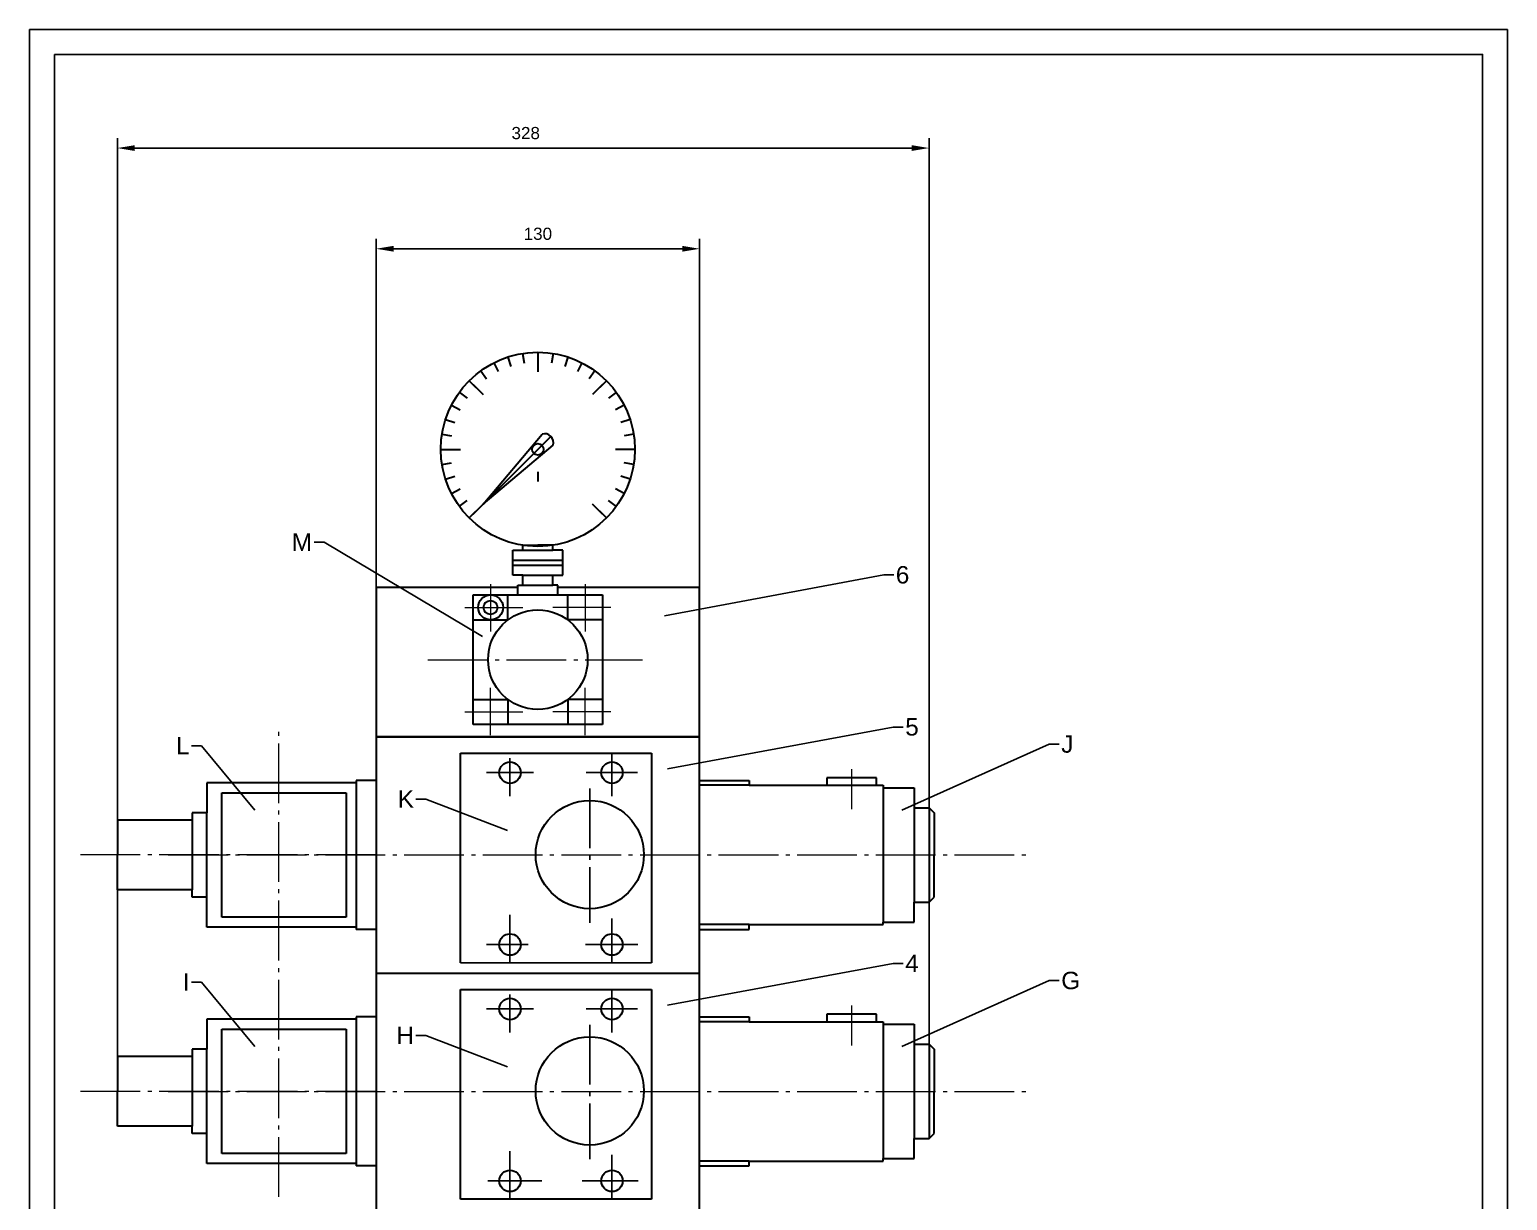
# Model space of a CAD drawing. Header units: millimetres. Extents: x 2887 to 3184, y 1098 to 1518.
# Drawn here: x 2886.7 to 3183.7, y 1283.1 to 1518.4 of the extents above; entities that cross this region are included whole.
import ezdxf
from ezdxf import colors
from ezdxf.entities.mleader import LeaderData, LeaderLine
from ezdxf.math import Vec2, Vec3

# ---------------------------------------------------------------- set-up
doc = ezdxf.new("R2010")
doc.units = ezdxf.units.MM
doc.linetypes.add('CENTER', pattern=[15.8, 12, -1.5, 0.8, -1.5])
for name, color, linetype, lineweight in [('CEN', 1, 'CENTER', 15), ('标注层', 250, 'Continuous', 15), ('细实线层', 250, 'Continuous', 25)]:
    doc.layers.add(name, color=color, linetype=linetype, lineweight=lineweight)
doc.layers.add('OBJ', color=7, linetype='Continuous')
doc.styles.get("Standard").update_dxf_attribs({"font": 'arial.ttf'})
doc.dimstyles.new('Standard$0', dxfattribs={"dimtxt": 3.5, "dimasz": 3.5, "dimexe": 2, "dimexo": 0, "dimgap": 1.75, "dimtad": 1, "dimdec": 4, "dimdsep": 46, "dimtxsty": 'Standard', "dimcen": 0, "dimclrd": 3, "dimclre": 3, "dimclrt": 6, "dimadec": 4, "dimazin": 2, "dimtfac": 1, "dimtdec": 4, "dimtmove": 0, "dimatfit": 3, "dimfxl": 1, "dimtzin": 0, "dimarcsym": 0})

# ---------------------------------------------------------------- blocks, each defined once
blk = doc.blocks.new('_None')
blk = doc.blocks.new('*D11')
at = {"layer": 'Defpoints', "color": 0, "transparency": 16777216}
for p in [(3021.36, 1474.34), (2956.36, 1406.26), (3021.36, 1406.26)]:
    blk.add_point(p, dxfattribs=at)
at = {"layer": '标注层', "color": 3, "lineweight": -2, "transparency": 16777216}
for p, q in [((2956.36, 1406.26), (2956.36, 1476.34)), ((3021.36, 1406.26), (3021.36, 1476.34)), ((2959.86, 1474.34), (3017.86, 1474.34))]:
    blk.add_line(p, q, dxfattribs=at)
at = {"layer": '标注层', "color": 3, "transparency": 16777216}
for points in [[(2959.86, 1474.93), (2959.86, 1473.76), (2956.36, 1474.34)], [(3017.86, 1474.93), (3017.86, 1473.76), (3021.36, 1474.34)]]:
    blk.add_solid(points, dxfattribs=at)
at = {"layer": '标注层', "color": 6, "lineweight": 0, "transparency": 16777216, "insert": (2988.86, 1477.34), "char_height": 3.5, "attachment_point": 5}
blk.add_mtext('{\\H0.7x;\\C0;130}', dxfattribs=at)
blk = doc.blocks.new('*D20')
at = {"layer": 'Defpoints', "color": 0, "transparency": 16777216}
for p in [(3067.48, 1494.58), (3067.48, 1314.51), (2904.36, 1312.01)]:
    blk.add_point(p, dxfattribs=at)
at = {"layer": '标注层', "color": 3, "lineweight": -2, "transparency": 16777216}
for p, q in [((2904.36, 1312.01), (2904.36, 1496.58)), ((2907.86, 1494.58), (3063.98, 1494.58)), ((3067.48, 1314.51), (3067.48, 1496.58))]:
    blk.add_line(p, q, dxfattribs=at)
at = {"layer": '标注层', "color": 3, "transparency": 16777216}
for points in [[(2907.86, 1495.16), (2907.86, 1494), (2904.36, 1494.58)], [(3063.98, 1495.16), (3063.98, 1494), (3067.48, 1494.58)]]:
    blk.add_solid(points, dxfattribs=at)
at = {"layer": '标注层', "color": 6, "transparency": 16777216, "insert": (2986.42, 1497.58), "char_height": 3.5, "attachment_point": 5}
blk.add_mtext('{\\H0.7x;\\C0;328}', dxfattribs=at)

msp = doc.modelspace()

# ---------------------------------------------------------------- linework, layer by layer
for p, q in [((3183.70863, 1518.3972), (2886.70863, 1518.3972)), ((2886.70863, 1518.3972), (2886.70863, 1098.3972)), ((3183.70863, 1098.3972), (3183.70863, 1513.3972)), ((2973.30096, 1330.80941), (3011.68245, 1330.80941))]:
    msp.add_line(p, q)
at = {"linetype": 'CENTER'}
for p, q in [((3183.70863, 1513.3972), (3183.70863, 1518.3972)), ((2978.55433, 1334.51653), (2986.89785, 1334.51653)), ((2998.45959, 1334.51653), (3008.94859, 1334.51653))]:
    msp.add_line(p, q, dxfattribs=at)
at = {"color": 0, "lineweight": 30}
for p, q in [((2982.82833, 1452.58323), (2983.43589, 1450.71336)), ((2985.80441, 1453.29772), (2986.11198, 1451.35583)), ((2988.85562, 1453.53786), (2988.85562, 1449.60567)), ((2991.90684, 1453.29772), (2991.59927, 1451.35583)), ((2994.88292, 1452.58323), (2994.27536, 1450.71336)), ((2977.39104, 1449.81279), (2978.54668, 1448.22218)), ((2980.00067, 1451.41197), (2980.89325, 1449.66017)), ((2997.71058, 1451.41197), (2996.81799, 1449.66017)), ((3000.32021, 1449.81279), (2999.16457, 1448.22218)), ((2975.0637, 1447.82506), (2977.84418, 1445.04458)), ((2975.0637, 1447.82506), (2976.45394, 1446.43482)), ((3002.64755, 1447.82506), (2999.86707, 1445.04458)), ((3002.64755, 1447.82506), (3001.25731, 1446.43482)), ((2973.07597, 1445.49772), (2974.66658, 1444.34208)), ((3004.63528, 1445.49772), (3003.04467, 1444.34208)), ((2971.47679, 1442.88809), (2973.22859, 1441.9955)), ((3006.23446, 1442.88809), (3004.48266, 1441.9955)), ((2970.30553, 1440.06043), (2972.1754, 1439.45287)), ((3007.40572, 1440.06043), (3005.53585, 1439.45287)), ((2969.59104, 1437.08435), (2971.53293, 1436.77678)), ((2977.84418, 1423.02169), (2989.70782, 1437.08054)), ((2977.84418, 1423.02169), (2991.44854, 1436.62605)), ((2977.84418, 1423.02169), (2991.90303, 1434.88533)), ((3008.12021, 1437.08435), (3006.17832, 1436.77678)), ((2969.3509, 1434.03313), (2973.28309, 1434.03313)), ((2969.3509, 1434.03313), (2971.317, 1434.03313)), ((3008.36035, 1434.03313), (3004.42816, 1434.03313)), ((3008.36035, 1434.03313), (3006.39425, 1434.03313)), ((2969.59104, 1430.98192), (2971.53293, 1431.28949)), ((2970.30553, 1428.00584), (2972.1754, 1428.6134)), ((2988.85562, 1429.52468), (2988.85562, 1427.55859)), ((3007.40572, 1428.00584), (3005.53585, 1428.6134)), ((3008.12021, 1430.98192), (3006.17832, 1431.28949)), ((2971.47679, 1425.17818), (2973.22859, 1426.07076)), ((3006.23446, 1425.17818), (3004.48266, 1426.07076)), ((2973.07597, 1422.56855), (2974.66658, 1423.72419)), ((2975.0637, 1420.24121), (2977.84418, 1423.02169)), ((3002.64755, 1420.24121), (2999.86707, 1423.02169)), ((3004.63528, 1422.56855), (3003.04467, 1423.72419)), ((2975.0637, 1420.24121), (2976.45394, 1421.63145)), ((3002.64755, 1420.24121), (3001.25731, 1421.63145)), ((3002.64755, 1420.24121), (3001.25731, 1421.63145)), ((2983.85562, 1411.76051), (2983.85562, 1413.76051)), ((2983.85562, 1413.76051), (2985.85562, 1413.76051)), ((2985.85562, 1413.76051), (2985.85562, 1414.76051)), ((2985.85562, 1414.76051), (2988.85562, 1414.76051)), ((2985.85562, 1413.76051), (2991.85562, 1413.76051)), ((2991.85562, 1414.76051), (2988.85562, 1414.76051)), ((2991.85562, 1413.76051), (2991.85562, 1414.76051)), ((2993.85562, 1413.76051), (2991.85562, 1413.76051)), ((2993.85562, 1411.76051), (2993.85562, 1413.76051)), ((2983.85562, 1410.76051), (2983.85562, 1411.76051)), ((2983.85562, 1411.76051), (2993.85562, 1411.76051)), ((2983.85562, 1408.76051), (2983.85562, 1410.76051)), ((2983.85562, 1410.76051), (2993.85562, 1410.76051)), ((2993.85562, 1410.76051), (2993.85562, 1411.76051)), ((2993.85562, 1408.76051), (2993.85562, 1410.76051)), ((2985.85562, 1408.76051), (2983.85562, 1408.76051)), ((2985.85562, 1406.76051), (2985.85562, 1408.76051)), ((2985.85562, 1408.76051), (2991.85562, 1408.76051)), ((2991.85562, 1408.76051), (2993.85562, 1408.76051)), ((2991.85562, 1406.76051), (2991.85562, 1408.76051)), ((2956.35562, 1406.26051), (2956.35562, 1376.26051)), ((2984.85562, 1406.26051), (2956.35562, 1406.26051)), ((2984.85562, 1404.76051), (2984.85562, 1406.76051)), ((2984.85562, 1406.76051), (2985.85562, 1406.76051)), ((2985.85562, 1406.76051), (2991.85562, 1406.76051)), ((2992.85562, 1406.76051), (2991.85562, 1406.76051)), ((2992.85562, 1404.76051), (2992.85562, 1406.76051)), ((3021.35562, 1406.26051), (2992.85562, 1406.26051)), ((3021.35562, 1376.26051), (3021.35562, 1406.26051)), ((2975.85562, 1378.76051), (2975.85562, 1404.76051)), ((2975.85562, 1404.76051), (2988.85562, 1404.76051)), ((2982.85562, 1399.76051), (2982.85562, 1404.76051)), ((2988.85562, 1404.76051), (3001.85562, 1404.76051)), ((2994.85562, 1399.76051), (2994.85562, 1404.76051)), ((3001.85562, 1404.76051), (3001.85562, 1378.76051)), ((2975.85562, 1399.76051), (2982.85562, 1399.76051)), ((3001.85562, 1399.76051), (2994.85562, 1399.76051)), ((2975.85562, 1383.76051), (2982.85562, 1383.76051)), ((2982.85562, 1383.76051), (2982.85562, 1378.76051)), ((3001.85562, 1383.76051), (2994.85562, 1383.76051)), ((2994.85562, 1383.76051), (2994.85562, 1378.76051)), ((3001.85562, 1378.76051), (2975.85562, 1378.76051)), ((2992.85562, 1376.26051), (2956.35562, 1376.26051)), ((2956.35562, 1376.26051), (2956.35562, 1328.76051)), ((2956.35562, 1376.26051), (3021.35562, 1376.26051)), ((3021.35562, 1376.26051), (2992.85562, 1376.26051)), ((3021.35562, 1328.76051), (3021.35562, 1376.26051)), ((2952.35562, 1367.01051), (2922.35562, 1367.01051)), ((2922.35562, 1367.01051), (2922.35562, 1361.01051)), ((2952.35562, 1367.51051), (2952.35562, 1367.01051)), ((2956.35562, 1367.51051), (2952.35562, 1367.51051)), ((2952.35562, 1367.01051), (2952.35562, 1338.01051)), ((3021.35562, 1352.51051), (3021.35562, 1367.51051)), ((3021.35562, 1367.51051), (3031.35562, 1367.51051)), ((3031.35562, 1366.51051), (3021.35562, 1366.51051)), ((3031.35562, 1367.51051), (3031.35562, 1366.51051)), ((3031.35562, 1366.51051), (3058.25439, 1366.51051)), ((3056.90614, 1368.01051), (3046.90614, 1368.01051)), ((3046.90614, 1368.01051), (3046.90614, 1366.51051)), ((3051.90614, 1366.51051), (3056.90614, 1366.51051)), ((3056.90614, 1366.51051), (3056.90614, 1368.01051)), ((3058.25439, 1366.51051), (3058.25439, 1366.01051)), ((2925.35562, 1352.51051), (2925.35562, 1365.01051)), ((2925.35562, 1365.01051), (2950.35562, 1365.01051)), ((2950.35562, 1365.01051), (2950.35562, 1340.01051)), ((3058.25439, 1366.01051), (3064.48217, 1366.01051)), ((3058.25439, 1366.01051), (3058.25439, 1339.01051)), ((3064.48217, 1366.01051), (3064.48217, 1362.01051)), ((2922.35562, 1361.01051), (2919.35562, 1361.01051)), ((2919.35562, 1361.01051), (2919.35562, 1359.51051)), ((2922.35562, 1344.01051), (2922.35562, 1361.01051)), ((3064.48217, 1362.01051), (3067.48217, 1362.01051)), ((3064.48217, 1362.01051), (3064.48217, 1343.01051)), ((3067.48217, 1362.01051), (3068.48217, 1361.01051)), ((3067.48217, 1362.01051), (3067.48217, 1343.01051)), ((3068.48217, 1361.01051), (3068.48217, 1352.51051)), ((2919.35562, 1359.51051), (2904.35562, 1359.51051)), ((2904.35562, 1359.51051), (2904.35562, 1352.51051)), ((2919.35562, 1359.51051), (2919.35562, 1345.51051)), ((2904.35562, 1345.51051), (2904.35562, 1352.51051)), ((2925.35562, 1340.01051), (2925.35562, 1352.51051)), ((3068.48217, 1344.01051), (3068.48217, 1352.51051)), ((2919.35562, 1345.51051), (2904.35562, 1345.51051)), ((2919.35562, 1344.01051), (2919.35562, 1345.51051)), ((2922.35562, 1344.01051), (2919.35562, 1344.01051)), ((2922.35562, 1338.01051), (2922.35562, 1344.01051)), ((3064.48217, 1339.01051), (3064.48217, 1343.01051)), ((3064.48217, 1343.01051), (3067.48217, 1343.01051)), ((3067.48217, 1343.01051), (3068.48217, 1344.01051)), ((2950.35562, 1340.01051), (2925.35562, 1340.01051)), ((2952.35562, 1338.01051), (2922.35562, 1338.01051)), ((2952.35562, 1338.01051), (2952.35562, 1337.51051)), ((2956.35562, 1337.51051), (2952.35562, 1337.51051)), ((3031.35562, 1338.51051), (3021.35562, 1338.51051)), ((3021.35562, 1337.51051), (3031.35562, 1337.51051)), ((3031.35562, 1337.51051), (3031.35562, 1338.51051)), ((3031.35562, 1338.51051), (3058.25439, 1338.51051)), ((3058.25439, 1338.51051), (3058.25439, 1339.01051)), ((3058.25439, 1339.01051), (3064.48217, 1339.01051)), ((2956.35562, 1328.76051), (2956.35562, 1281.26051)), ((2956.35562, 1328.76051), (3021.35562, 1328.76051)), ((3021.35562, 1281.26051), (3021.35562, 1328.76051)), ((2952.35562, 1319.51051), (2922.35562, 1319.51051)), ((2922.35562, 1319.51051), (2922.35562, 1313.51051)), ((2952.35562, 1320.01051), (2952.35562, 1319.51051)), ((2956.35562, 1320.01051), (2952.35562, 1320.01051)), ((2952.35562, 1319.51051), (2952.35562, 1290.51051)), ((3021.35562, 1305.01051), (3021.35562, 1320.01051)), ((3021.35562, 1320.01051), (3031.35562, 1320.01051)), ((3031.35562, 1319.01051), (3021.35562, 1319.01051)), ((3031.35562, 1320.01051), (3031.35562, 1319.01051)), ((3031.35562, 1319.01051), (3058.25439, 1319.01051)), ((3056.90614, 1320.51051), (3046.90614, 1320.51051)), ((3046.90614, 1320.51051), (3046.90614, 1319.01051)), ((3051.90614, 1319.01051), (3056.90614, 1319.01051)), ((3056.90614, 1319.01051), (3056.90614, 1320.51051)), ((3058.25439, 1319.01051), (3058.25439, 1318.51051)), ((2925.35562, 1305.01051), (2925.35562, 1317.51051)), ((2925.35562, 1317.51051), (2950.35562, 1317.51051)), ((2950.35562, 1317.51051), (2950.35562, 1292.51051)), ((3058.25439, 1318.51051), (3064.48217, 1318.51051)), ((3058.25439, 1318.51051), (3058.25439, 1291.51051)), ((3064.48217, 1318.51051), (3064.48217, 1314.51051)), ((2922.35562, 1313.51051), (2919.35562, 1313.51051)), ((2919.35562, 1313.51051), (2919.35562, 1312.01051)), ((2922.35562, 1296.51051), (2922.35562, 1313.51051)), ((3064.48217, 1314.51051), (3067.48217, 1314.51051)), ((3064.48217, 1314.51051), (3064.48217, 1295.51051)), ((3067.48217, 1314.51051), (3068.48217, 1313.51051)), ((3067.48217, 1314.51051), (3067.48217, 1295.51051)), ((3068.48217, 1313.51051), (3068.48217, 1305.01051)), ((2919.35562, 1312.01051), (2904.35562, 1312.01051)), ((2904.35562, 1312.01051), (2904.35562, 1305.01051)), ((2919.35562, 1312.01051), (2919.35562, 1298.01051)), ((2904.35562, 1298.01051), (2904.35562, 1305.01051)), ((2925.35562, 1292.51051), (2925.35562, 1305.01051)), ((3068.48217, 1296.51051), (3068.48217, 1305.01051)), ((2919.35562, 1298.01051), (2904.35562, 1298.01051)), ((2919.35562, 1296.51051), (2919.35562, 1298.01051)), ((2922.35562, 1296.51051), (2919.35562, 1296.51051)), ((2922.35562, 1290.51051), (2922.35562, 1296.51051)), ((3064.48217, 1291.51051), (3064.48217, 1295.51051)), ((3064.48217, 1295.51051), (3067.48217, 1295.51051)), ((3067.48217, 1295.51051), (3068.48217, 1296.51051)), ((2950.35562, 1292.51051), (2925.35562, 1292.51051)), ((2952.35562, 1290.51051), (2922.35562, 1290.51051)), ((2952.35562, 1290.51051), (2952.35562, 1290.01051)), ((2956.35562, 1290.01051), (2952.35562, 1290.01051)), ((3031.35562, 1291.01051), (3021.35562, 1291.01051)), ((3021.35562, 1290.01051), (3031.35562, 1290.01051)), ((3031.35562, 1290.01051), (3031.35562, 1291.01051)), ((3031.35562, 1291.01051), (3058.25439, 1291.01051)), ((3058.25439, 1291.01051), (3058.25439, 1291.51051)), ((3058.25439, 1291.51051), (3064.48217, 1291.51051))]:
    msp.add_line(p, q, dxfattribs=at)
at = {"color": 0}
for p, q in [((2975.85562, 1404.76051), (2975.85562, 1399.76051)), ((2988.85562, 1404.76051), (2984.85562, 1404.76051))]:
    msp.add_line(p, q, dxfattribs=at)
at = {"color": 0, "linetype": 'CENTER'}
for p, q in [((3003.748, 1372.99715), (3003.748, 1364.34277)), ((2983.25479, 1371.99966), (2983.25479, 1364.34277)), ((2978.53245, 1369.06155), (2987.97714, 1369.06155)), ((2998.58015, 1369.06155), (3008.91585, 1369.06155)), ((2999.29296, 1365.85634), (2999.29296, 1338.87917)), ((2983.25479, 1340.48178), (2983.25479, 1330.80941)), ((3003.748, 1339.76951), (3003.748, 1330.80941)), ((3003.748, 1325.49715), (3003.748, 1316.84277)), ((2983.25479, 1324.49966), (2983.25479, 1316.84277)), ((2978.53245, 1321.56155), (2987.97714, 1321.56155)), ((2998.58015, 1321.56155), (3008.91585, 1321.56155)), ((2999.29296, 1318.35634), (2999.29296, 1291.37917)), ((2983.25479, 1292.98178), (2983.25479, 1283.30941)), ((3003.748, 1292.26951), (3003.748, 1283.30941)), ((2978.79975, 1287.01653), (2989.67006, 1287.01653)), ((2997.77824, 1287.01653), (3009.00495, 1287.01653))]:
    msp.add_line(p, q, dxfattribs=at)
at = {"color": 0, "lineweight": 30}
for centre, radius in [((2988.85562, 1434.03313), 19.50472), ((2988.85562, 1434.03313), 1.15636), ((2979.35562, 1402.26051), 2.5), ((2979.35562, 1402.26051), 1.39874), ((2988.85562, 1391.76051), 10), ((2983.25479, 1369.06155), 2.15294), ((3003.748, 1369.06155), 2.15294), ((2983.25479, 1334.51653), 2.15294), ((3003.748, 1334.51653), 2.15294), ((2983.25479, 1321.56155), 2.15294), ((3003.748, 1321.56155), 2.15294), ((2983.25479, 1287.01653), 2.15294), ((3003.748, 1287.01653), 2.15294)]:
    msp.add_circle(centre, radius, dxfattribs=at)
for centre, start, end in [((2990.2511, 1435.60055), 40.5769771, 110.1571543), ((2990.42304, 1435.42861), 339.8428457, 49.4230229)]:
    msp.add_arc(centre, 1.57655, start, end, dxfattribs=at)
at = {"layer": 'CEN', "color": 0}
for p, q in [((2979.35562, 1406.95441), (2979.35562, 1397.40926)), ((2998.35562, 1406.95441), (2998.35562, 1397.40926)), ((2974.18276, 1402.26051), (2985.82649, 1402.26051)), ((3003.52849, 1402.26051), (2991.88476, 1402.26051)), ((2966.77071, 1391.76051), (3009.90192, 1391.76051)), ((2979.35562, 1376.5666), (2979.35562, 1386.11175)), ((2998.35562, 1376.5666), (2998.35562, 1386.11175)), ((2974.18276, 1381.26051), (2985.82649, 1381.26051)), ((3003.52849, 1381.26051), (2991.88476, 1381.26051)), ((2936.78864, 1331.33134), (2936.78864, 1377.68985)), ((2956.35562, 1352.51051), (2896.34091, 1352.51051)), ((2914.59368, 1352.51051), (3087.852, 1352.51051)), ((2936.78864, 1283.83134), (2936.78864, 1330.18985)), ((2956.35562, 1305.01051), (2896.34091, 1305.01051)), ((2914.59368, 1305.01051), (3087.852, 1305.01051))]:
    msp.add_line(p, q, dxfattribs=at)
at = {"layer": 'CEN', "color": 0, "linetype": 'CENTER'}
for p, q in [((3051.90614, 1369.7524), (3051.90614, 1361.74395)), ((3051.90614, 1322.2524), (3051.90614, 1314.24395))]:
    msp.add_line(p, q, dxfattribs=at)
at = {"layer": 'OBJ', "color": 0}
msp.add_lwpolyline([(2891.70863, 1513.3972), (2891.70863, 1123.3972), (3178.70863, 1123.3972), (3178.70863, 1513.3972)], close=True, dxfattribs=at)
at = {"layer": '细实线层', "color": 0, "lineweight": 30}
for p, q in [((2973.30096, 1372.99715), (3011.68245, 1372.99715)), ((2973.30096, 1330.80941), (2973.30096, 1372.99715)), ((3011.68245, 1372.99715), (3011.68245, 1330.80941)), ((2973.30096, 1325.49715), (3011.68245, 1325.49715)), ((2973.30096, 1283.30941), (2973.30096, 1325.49715)), ((3011.68245, 1325.49715), (3011.68245, 1283.30941)), ((3011.68245, 1283.30941), (2973.30096, 1283.30941))]:
    msp.add_line(p, q, dxfattribs=at)
for centre in [(2999.29296, 1352.59034), (2999.29296, 1305.09034)]:
    msp.add_circle(centre, 10.87031, dxfattribs=at)

# ---------------------------------------------------------------- dimensions: what is measured, and where the dimension line sits
at = {"layer": '标注层', "color": 0}
dim = msp.add_linear_dim(base=(3067.48217, 1494.58099), p1=(2904.35562, 1312.01051), p2=(3067.48217, 1314.51051), text='{\\H0.7x;\\C0;328}', dimstyle='Standard$0', dxfattribs=at)
dim.commit()
dim.dimension.update_dxf_attribs({"geometry": '*D20', "text_midpoint": (2986.4189, 1494.58099), "dimtype": 160})
at = {"layer": '标注层', "color": 0, "lineweight": 0}
dim = msp.add_linear_dim(base=(3021.35562, 1474.34282), p1=(2956.35562, 1406.26051), p2=(3021.35562, 1406.26051), text='{\\H0.7x;\\C0;130}', dimstyle='Standard$0', dxfattribs=at)
dim.commit()
dim.dimension.update_dxf_attribs({"geometry": '*D11', "text_midpoint": (2988.85562, 1474.34282), "dimtype": 160})

# ---------------------------------------------------------------- leaders
at = {"color": 0}
ml = msp.add_multileader_mtext('Standard', dxfattribs=at)
ml.set_content('6')
ml.set_leader_properties()
ml.set_arrow_properties(name='NONE')
ml.build(insert=Vec2(0, 0))
ml.multileader.update_dxf_attribs({"dogleg_length": 2, "arrow_head_size": 0.18})
ctx = ml.context
ctx.base_point, ctx.char_height, ctx.arrow_head_size, ctx.landing_gap_size, ctx.plane_origin = Vec3(3060.39096, 1408.79224), 3.5, 0.18, 0.4, Vec3(3014.30496, 1400.57214)
notes = []
notes.append((ctx, [(0, (1, 1, 0), (3058.39096, 1408.79224), (1, 0), 2, [(0, [(3014.30496, 1400.57214)], 0, [])])]))
ctx.mtext.insert, ctx.mtext.flow_direction = Vec3(3060.79096, 1410.57209), 5
ml = msp.add_multileader_mtext('Standard', dxfattribs=at)
ml.set_content('5')
ml.set_leader_properties()
ml.set_arrow_properties(name='NONE')
ml.build(insert=Vec2(0, 0))
ml.multileader.update_dxf_attribs({"dogleg_length": 2, "arrow_head_size": 0.18})
ctx = ml.context
ctx.base_point, ctx.char_height, ctx.arrow_head_size, ctx.landing_gap_size, ctx.plane_origin = Vec3(3062.2894, 1378.23032), 3.5, 0.18, 0.4, Vec3(3014.93777, 1369.79944)
notes.append((ctx, [(0, (1, 1, 0), (3060.2894, 1378.23032), (1, 0), 2, [(0, [(3014.93777, 1369.79944)], 0, [])])]))
ctx.mtext.insert, ctx.mtext.flow_direction = Vec3(3062.6894, 1380.01016), 5
ml = msp.add_multileader_mtext('Standard', dxfattribs=at)
ml.set_content('4')
ml.set_leader_properties()
ml.set_arrow_properties(name='NONE')
ml.build(insert=Vec2(0, 0))
ml.multileader.update_dxf_attribs({"dogleg_length": 2, "arrow_head_size": 0.18})
ctx = ml.context
ctx.base_point, ctx.char_height, ctx.arrow_head_size, ctx.landing_gap_size, ctx.plane_origin = Vec3(3062.2894, 1330.73032), 3.5, 0.18, 0.4, Vec3(3014.93777, 1322.29944)
notes.append((ctx, [(0, (1, 1, 0), (3060.2894, 1330.73032), (1, 0), 2, [(0, [(3014.93777, 1322.29944)], 0, [])])]))
ctx.mtext.insert, ctx.mtext.flow_direction = Vec3(3062.6894, 1332.48032), 5
at = {"layer": '标注层', "color": 0, "lineweight": 0}
ml = msp.add_multileader_mtext('Standard', dxfattribs=at)
ml.set_content('M')
ml.set_leader_properties()
ml.set_arrow_properties(name='NONE')
ml.build(insert=Vec2(0, 0))
ml.multileader.update_dxf_attribs({"dogleg_length": 2, "arrow_head_size": 0.18})
ctx = ml.context
ctx.base_point, ctx.char_height, ctx.arrow_head_size, ctx.landing_gap_size, ctx.plane_origin = Vec3(2939.74129, 1415.37374), 3.5, 0.18, 0.4, Vec3(2977.71066, 1396.40811)
ctx.text_align_type = 2
notes.append((ctx, [(0, (1, 1, 0), (2945.88133, 1415.37374), (-1, 0), 2, [(0, [(2977.71066, 1396.40811)], 0, [])])]))
ctx.mtext.insert, ctx.mtext.alignment, ctx.mtext.flow_direction = Vec3(2943.48133, 1417.12374), 3, 5
ml = msp.add_multileader_mtext('Standard', dxfattribs=at)
ml.set_content('L')
ml.set_leader_properties()
ml.set_arrow_properties(name='NONE')
ml.build(insert=Vec2(0, 0))
ml.multileader.update_dxf_attribs({"dogleg_length": 2, "arrow_head_size": 0.18})
ctx = ml.context
ctx.base_point, ctx.char_height, ctx.arrow_head_size, ctx.landing_gap_size, ctx.plane_origin = Vec3(2916.25678, 1374.47104), 3.5, 0.18, 0.4, Vec3(2931.97208, 1361.54296)
ctx.text_align_type = 2
notes.append((ctx, [(0, (1, 1, 0), (2921.24368, 1374.47104), (-1, 0), 2, [(0, [(2931.97208, 1361.54296)], 0, [])])]))
ctx.mtext.insert, ctx.mtext.alignment, ctx.mtext.flow_direction = Vec3(2918.84368, 1376.22104), 3, 5
ml = msp.add_multileader_mtext('Standard', dxfattribs=at)
ml.set_content('J')
ml.set_leader_properties()
ml.set_arrow_properties(name='NONE')
ml.build(insert=Vec2(0, 0))
ml.multileader.update_dxf_attribs({"dogleg_length": 2, "arrow_head_size": 0.18})
ctx = ml.context
ctx.base_point, ctx.char_height, ctx.arrow_head_size, ctx.landing_gap_size, ctx.plane_origin = Vec3(3093.63585, 1374.78636), 3.5, 0.18, 0.4, Vec3(3061.97499, 1361.54296)
notes.append((ctx, [(0, (1, 1, 0), (3091.63585, 1374.78636), (1, 0), 2, [(0, [(3061.97499, 1361.54296)], 0, [])])]))
ctx.mtext.insert, ctx.mtext.flow_direction = Vec3(3094.03585, 1376.5662), 5
ml = msp.add_multileader_mtext('Standard', dxfattribs=at)
ml.set_content('K')
ml.set_leader_properties()
ml.set_arrow_properties(name='NONE')
ml.build(insert=Vec2(0, 0))
ml.multileader.update_dxf_attribs({"dogleg_length": 2, "arrow_head_size": 0.18})
ctx = ml.context
ctx.base_point, ctx.char_height, ctx.arrow_head_size, ctx.landing_gap_size, ctx.plane_origin = Vec3(2960.67247, 1363.75019), 3.5, 0.18, 0.4, Vec3(2982.77419, 1357.44381)
ctx.text_align_type = 2
notes.append((ctx, [(0, (1, 1, 0), (2966.36605, 1363.75019), (-1, 0), 2, [(0, [(2982.77419, 1357.44381)], 0, [])])]))
ctx.mtext.insert, ctx.mtext.alignment, ctx.mtext.flow_direction = Vec3(2963.96605, 1365.50019), 3, 5
ml = msp.add_multileader_mtext('Standard', dxfattribs=at)
ml.set_content('I')
ml.set_leader_properties()
ml.set_arrow_properties(name='NONE')
ml.build(insert=Vec2(0, 0))
ml.multileader.update_dxf_attribs({"dogleg_length": 2, "arrow_head_size": 0.18})
ctx = ml.context
ctx.base_point, ctx.char_height, ctx.arrow_head_size, ctx.landing_gap_size, ctx.plane_origin = Vec3(2917.98052, 1326.97104), 3.5, 0.18, 0.4, Vec3(2931.97208, 1314.04296)
ctx.text_align_type = 2
notes.append((ctx, [(0, (1, 1, 0), (2921.24368, 1326.97104), (-1, 0), 2, [(0, [(2931.97208, 1314.04296)], 0, [])])]))
ctx.mtext.insert, ctx.mtext.alignment, ctx.mtext.flow_direction = Vec3(2918.84368, 1328.72104), 3, 5
ml = msp.add_multileader_mtext('Standard', dxfattribs=at)
ml.set_content('G')
ml.set_leader_properties()
ml.set_arrow_properties(name='NONE')
ml.build(insert=Vec2(0, 0))
ml.multileader.update_dxf_attribs({"dogleg_length": 2, "arrow_head_size": 0.18})
ctx = ml.context
ctx.base_point, ctx.char_height, ctx.arrow_head_size, ctx.landing_gap_size, ctx.plane_origin = Vec3(3093.63585, 1327.28636), 3.5, 0.18, 0.4, Vec3(3061.97499, 1314.04296)
notes.append((ctx, [(0, (1, 1, 0), (3091.63585, 1327.28636), (1, 0), 2, [(0, [(3061.97499, 1314.04296)], 0, [])])]))
ctx.mtext.insert, ctx.mtext.flow_direction = Vec3(3094.03585, 1329.03636), 5
ml = msp.add_multileader_mtext('Standard', dxfattribs=at)
ml.set_content('H')
ml.set_leader_properties()
ml.set_arrow_properties(name='NONE')
ml.build(insert=Vec2(0, 0))
ml.multileader.update_dxf_attribs({"dogleg_length": 2, "arrow_head_size": 0.18})
ctx = ml.context
ctx.base_point, ctx.char_height, ctx.arrow_head_size, ctx.landing_gap_size, ctx.plane_origin = Vec3(2960.82049, 1316.25019), 3.5, 0.18, 0.4, Vec3(2982.77419, 1309.94381)
ctx.text_align_type = 2
notes.append((ctx, [(0, (1, 1, 0), (2966.36605, 1316.25019), (-1, 0), 2, [(0, [(2982.77419, 1309.94381)], 0, [])])]))
ctx.mtext.insert, ctx.mtext.alignment, ctx.mtext.flow_direction = Vec3(2963.96605, 1318.00019), 3, 5
for ctx, leaders in notes:
    for number, flags, end, landing, length, lines in leaders:
        leader = LeaderData()
        leader.index, (leader.has_last_leader_line, leader.has_dogleg_vector, leader.attachment_direction) = number, flags
        leader.last_leader_point, leader.dogleg_vector, leader.dogleg_length = Vec3(end), Vec3(landing), length
        for number, points, colour, breaks in lines:
            line = LeaderLine()
            line.index, line.vertices, line.color, line.breaks = number, Vec3.list(points), colors.encode_raw_color(colour), breaks
            leader.lines.append(line)
        ctx.leaders.append(leader)

doc.saveas('drawing.dxf')
